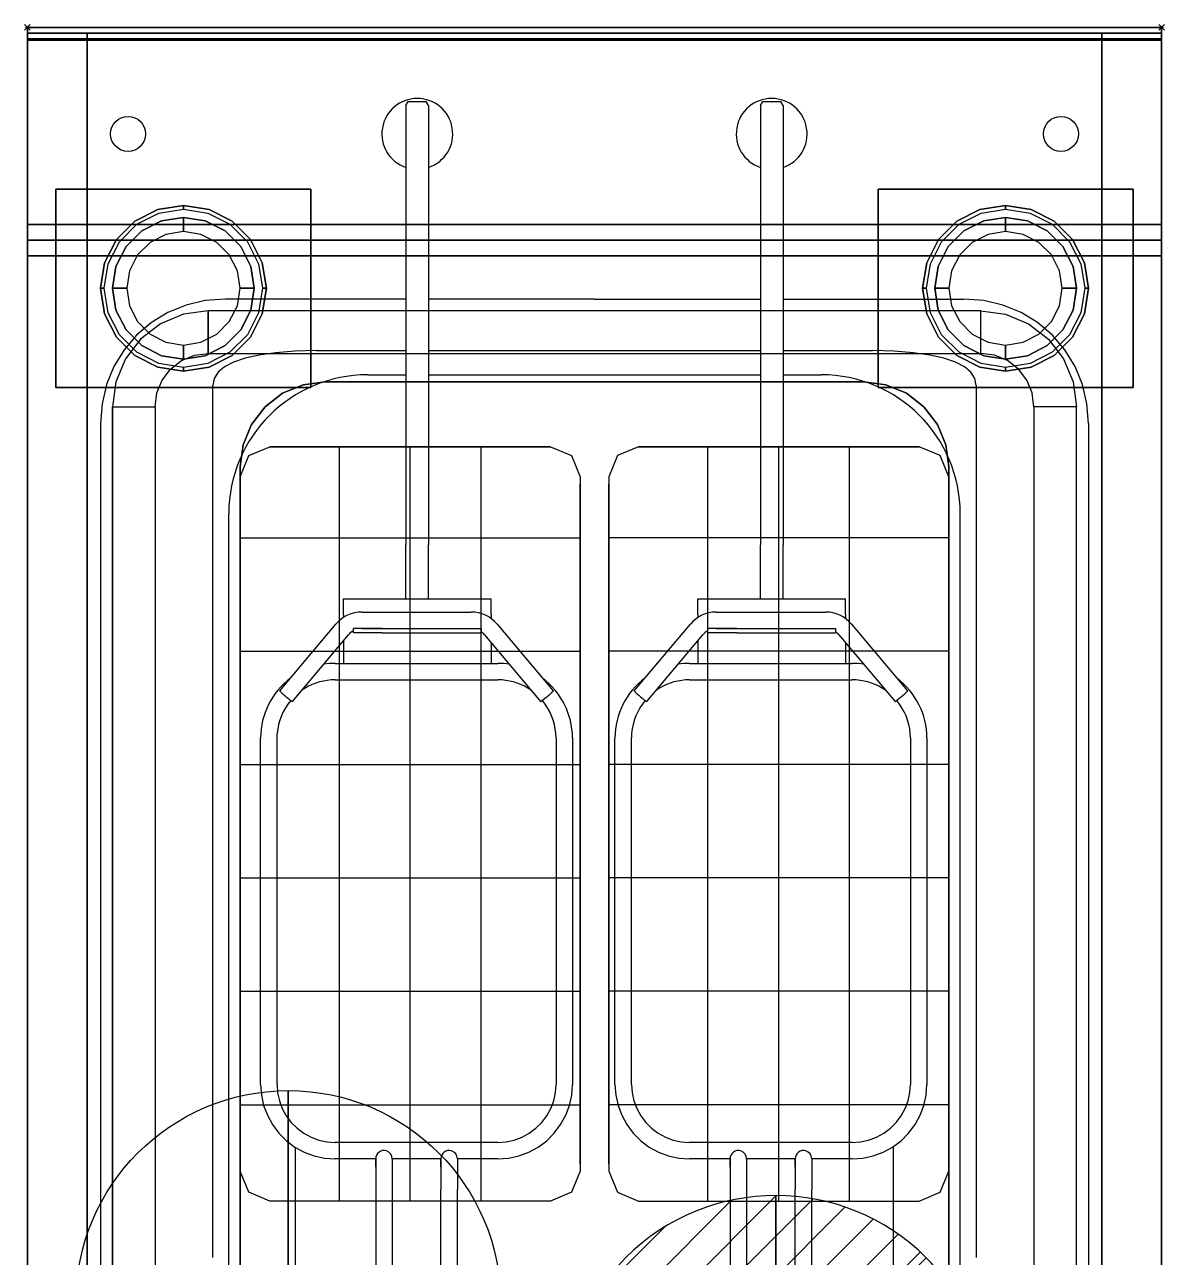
# Model space of a CAD drawing. Extents: x -1 to 401, y -1082 to 1.
# Drawn here: x -1 to 401, y -433.8 to 1 of the extents above; entities that cross this region are included whole.
import ezdxf

# ---------------------------------------------------------------- set-up
doc = ezdxf.new("R2010")
doc.units = 0
doc.header["$PDMODE"] = 35
doc.layers.get('0').update_dxf_attribs({"lineweight": 13})
for name, color, linetype in [('IQ_200_2D', 1, 'Continuous'), ('IQ_200_3D', 1, 'Continuous'), ('IQ_204_2D', 7, 'Continuous'), ('IQ_CON_COLDWATER_INT', 7, 'Continuous'), ('IQ_CON_DRAIN_INT', 7, 'Continuous'), ('IQ_INS_3D', 3, 'Continuous')]:
    doc.layers.add(name, color=color, linetype=linetype)

# ---------------------------------------------------------------- blocks, each defined once
blk = doc.blocks.new('PQ-MC-LEG200')
at = {"layer": 'IQ_200_3D'}
for points in [[(-45, -35, 198), (-45, 35, 198), (45, 35, 198), (45, -35, 198)], [(-45, -35, 200), (45, -35, 200), (45, 35, 200), (-45, 35, 200)], [(-45, 35, 198), (-45, 35, 200), (45, 35, 200), (45, 35, 198)], [(-45, -35, 198), (-45, -35, 200), (-45, 35, 200), (-45, 35, 198)], [(45, -35, 198), (45, 35, 198), (45, 35, 200), (45, -35, 200)], [(-45, -35, 198), (45, -35, 198), (45, -35, 200), (-45, -35, 200)]]:
    blk.add_3dface(points, dxfattribs=at)
for points, invisible_edges in [([(-17.19, 23.66, 198), (-17.19, 23.66, 71), (-9.04, 27.82, 71), (-9.04, 27.82, 198)], 5), ([(-17.19, 23.66, 71), (-16.41, 22.58, 66), (-8.62, 26.54, 66), (-9.04, 27.82, 71)], 5), ([(-9.04, 27.82, 198), (-9.04, 27.82, 71), (0, 29.25, 71), (0, 29.25, 198)], 1), ([(-9.04, 27.82, 71), (-8.62, 26.54, 66), (0, 27.91, 66), (0, 29.25, 71)], 1), ([(0, 29.25, 198), (0, 29.25, 71), (9.04, 27.82, 71), (9.04, 27.82, 198)], 4), ([(0, 29.25, 71), (0, 27.91, 66), (8.62, 26.54, 66), (9.04, 27.82, 71)], 4), ([(9.04, 27.82, 71), (8.62, 26.54, 66), (16.41, 22.58, 66), (17.19, 23.66, 71)], 5), ([(9.04, 27.82, 198), (9.04, 27.82, 71), (17.19, 23.66, 71), (17.19, 23.66, 198)], 5), ([(-23.66, 17.19, 198), (-23.66, 17.19, 71), (-17.19, 23.66, 71), (-17.19, 23.66, 198)], 5), ([(-23.66, 17.19, 71), (-22.58, 16.41, 66), (-16.41, 22.58, 66), (-17.19, 23.66, 71)], 5), ([(-7.73, 23.78, 66), (-7.73, 23.78, 5), (-14.69, 20.23, 5), (-14.69, 20.23, 66)], 5), ([(-7.73, 23.78, 5), (-7.27, 22.38, 1.46), (-13.83, 19.04, 1.46), (-14.69, 20.23, 5)], 7), ([(-7.27, 22.38, 1.46), (-6.18, 19.02), (-11.76, 16.18), (-13.83, 19.04, 1.46)], 13), ([(0, 25, 66), (0, 25, 5), (-7.73, 23.78, 5), (-7.73, 23.78, 66)], 4), ([(0, 25, 5), (0, 23.54, 1.46), (-7.27, 22.38, 1.46), (-7.73, 23.78, 5)], 6), ([(0, 23.54, 1.46), (0, 20), (-6.18, 19.02), (-7.27, 22.38, 1.46)], 12), ([(7.73, 23.78, 66), (7.73, 23.78, 5), (0, 25, 5), (0, 25, 66)], 1), ([(7.73, 23.78, 5), (7.27, 22.38, 1.46), (0, 23.54, 1.46), (0, 25, 5)], 3), ([(7.27, 22.38, 1.46), (6.18, 19.02), (0, 20), (0, 23.54, 1.46)], 9), ([(13.83, 19.04, 1.46), (11.76, 16.18), (6.18, 19.02), (7.27, 22.38, 1.46)], 13), ([(14.69, 20.23, 5), (13.83, 19.04, 1.46), (7.27, 22.38, 1.46), (7.73, 23.78, 5)], 7), ([(14.69, 20.23, 66), (14.69, 20.23, 5), (7.73, 23.78, 5), (7.73, 23.78, 66)], 5), ([(17.19, 23.66, 71), (16.41, 22.58, 66), (22.58, 16.41, 66), (23.66, 17.19, 71)], 5), ([(17.19, 23.66, 198), (17.19, 23.66, 71), (23.66, 17.19, 71), (23.66, 17.19, 198)], 5), ([(-14.69, 20.23, 66), (-14.69, 20.23, 5), (-20.23, 14.69, 5), (-20.23, 14.69, 66)], 5), ([(-14.69, 20.23, 5), (-13.83, 19.04, 1.46), (-19.04, 13.83, 1.46), (-20.23, 14.69, 5)], 7), ([(-13.83, 19.04, 1.46), (-11.76, 16.18), (-16.18, 11.76), (-19.04, 13.83, 1.46)], 13), ([(19.04, 13.83, 1.46), (16.18, 11.76), (11.76, 16.18), (13.83, 19.04, 1.46)], 13), ([(20.23, 14.69, 5), (19.04, 13.83, 1.46), (13.83, 19.04, 1.46), (14.69, 20.23, 5)], 7), ([(20.23, 14.69, 66), (20.23, 14.69, 5), (14.69, 20.23, 5), (14.69, 20.23, 66)], 5), ([(-27.82, 9.04, 198), (-27.82, 9.04, 71), (-23.66, 17.19, 71), (-23.66, 17.19, 198)], 5), ([(-27.82, 9.04, 71), (-26.54, 8.62, 66), (-22.58, 16.41, 66), (-23.66, 17.19, 71)], 5), ([(-20.23, 14.69, 66), (-20.23, 14.69, 5), (-23.78, 7.73, 5), (-23.78, 7.73, 66)], 5), ([(-20.23, 14.69, 5), (-19.04, 13.83, 1.46), (-22.38, 7.27, 1.46), (-23.78, 7.73, 5)], 7), ([(-19.04, 13.83, 1.46), (-16.18, 11.76), (-19.02, 6.18), (-22.38, 7.27, 1.46)], 13), ([(22.38, 7.27, 1.46), (19.02, 6.18), (16.18, 11.76), (19.04, 13.83, 1.46)], 13), ([(23.78, 7.73, 5), (22.38, 7.27, 1.46), (19.04, 13.83, 1.46), (20.23, 14.69, 5)], 7), ([(23.78, 7.73, 66), (23.78, 7.73, 5), (20.23, 14.69, 5), (20.23, 14.69, 66)], 5), ([(23.66, 17.19, 71), (22.58, 16.41, 66), (26.54, 8.62, 66), (27.82, 9.04, 71)], 5), ([(23.66, 17.19, 198), (23.66, 17.19, 71), (27.82, 9.04, 71), (27.82, 9.04, 198)], 5), ([(-29.25, 0, 198), (-29.25, 0, 71), (-27.82, 9.04, 71), (-27.82, 9.04, 198)], 4), ([(-29.25, 0, 71), (-27.91, 0, 66), (-26.54, 8.62, 66), (-27.82, 9.04, 71)], 4), ([(27.82, 9.04, 71), (26.54, 8.62, 66), (27.91, 0, 66), (29.25, 0, 71)], 1), ([(27.82, 9.04, 198), (27.82, 9.04, 71), (29.25, 0, 71), (29.25, 0, 198)], 1), ([(-23.78, 7.73, 66), (-23.78, 7.73, 5), (-25, 0, 5), (-25, 0, 66)], 1), ([(-23.78, 7.73, 5), (-22.38, 7.27, 1.46), (-23.54, 0, 1.46), (-25, 0, 5)], 3), ([(-22.38, 7.27, 1.46), (-19.02, 6.18), (-20, 0), (-23.54, 0, 1.46)], 9), ([(23.54, 0, 1.46), (20, 0), (19.02, 6.18), (22.38, 7.27, 1.46)], 12), ([(25, 0, 5), (23.54, 0, 1.46), (22.38, 7.27, 1.46), (23.78, 7.73, 5)], 6), ([(25, 0, 66), (25, 0, 5), (23.78, 7.73, 5), (23.78, 7.73, 66)], 4), ([(-27.82, -9.04, 198), (-27.82, -9.04, 71), (-29.25, 0, 71), (-29.25, 0, 198)], 1), ([(-27.82, -9.04, 71), (-26.54, -8.62, 66), (-27.91, 0, 66), (-29.25, 0, 71)], 1), ([(-25, 0, 66), (-25, 0, 5), (-23.78, -7.73, 5), (-23.78, -7.73, 66)], 4), ([(-25, 0, 5), (-23.54, 0, 1.46), (-22.38, -7.27, 1.46), (-23.78, -7.73, 5)], 6), ([(-23.54, 0, 1.46), (-20, 0), (-19.02, -6.18), (-22.38, -7.27, 1.46)], 12), ([(22.38, -7.27, 1.46), (19.02, -6.18), (20, 0), (23.54, 0, 1.46)], 9), ([(23.78, -7.73, 5), (22.38, -7.27, 1.46), (23.54, 0, 1.46), (25, 0, 5)], 3), ([(23.78, -7.73, 66), (23.78, -7.73, 5), (25, 0, 5), (25, 0, 66)], 1), ([(29.25, 0, 71), (27.91, 0, 66), (26.54, -8.62, 66), (27.82, -9.04, 71)], 4), ([(29.25, 0, 198), (29.25, 0, 71), (27.82, -9.04, 71), (27.82, -9.04, 198)], 4), ([(-23.66, -17.19, 71), (-22.58, -16.41, 66), (-26.54, -8.62, 66), (-27.82, -9.04, 71)], 5), ([(-23.78, -7.73, 5), (-22.38, -7.27, 1.46), (-19.04, -13.83, 1.46), (-20.23, -14.69, 5)], 7), ([(-23.78, -7.73, 66), (-23.78, -7.73, 5), (-20.23, -14.69, 5), (-20.23, -14.69, 66)], 5), ([(-22.38, -7.27, 1.46), (-19.02, -6.18), (-16.18, -11.76), (-19.04, -13.83, 1.46)], 13), ([(19.04, -13.83, 1.46), (16.18, -11.76), (19.02, -6.18), (22.38, -7.27, 1.46)], 13), ([(20.23, -14.69, 5), (19.04, -13.83, 1.46), (22.38, -7.27, 1.46), (23.78, -7.73, 5)], 7), ([(20.23, -14.69, 66), (20.23, -14.69, 5), (23.78, -7.73, 5), (23.78, -7.73, 66)], 5), ([(27.82, -9.04, 71), (26.54, -8.62, 66), (22.58, -16.41, 66), (23.66, -17.19, 71)], 5), ([(-23.66, -17.19, 198), (-23.66, -17.19, 71), (-27.82, -9.04, 71), (-27.82, -9.04, 198)], 5), ([(-19.04, -13.83, 1.46), (-16.18, -11.76), (-11.76, -16.18), (-13.83, -19.04, 1.46)], 13), ([(13.83, -19.04, 1.46), (11.76, -16.18), (16.18, -11.76), (19.04, -13.83, 1.46)], 13), ([(27.82, -9.04, 198), (27.82, -9.04, 71), (23.66, -17.19, 71), (23.66, -17.19, 198)], 5), ([(-17.19, -23.66, 71), (-16.41, -22.58, 66), (-22.58, -16.41, 66), (-23.66, -17.19, 71)], 5), ([(-17.19, -23.66, 198), (-17.19, -23.66, 71), (-23.66, -17.19, 71), (-23.66, -17.19, 198)], 5), ([(-20.23, -14.69, 5), (-19.04, -13.83, 1.46), (-13.83, -19.04, 1.46), (-14.69, -20.23, 5)], 7), ([(-20.23, -14.69, 66), (-20.23, -14.69, 5), (-14.69, -20.23, 5), (-14.69, -20.23, 66)], 5), ([(-13.83, -19.04, 1.46), (-11.76, -16.18), (-6.18, -19.02), (-7.27, -22.38, 1.46)], 13), ([(7.27, -22.38, 1.46), (6.18, -19.02), (11.76, -16.18), (13.83, -19.04, 1.46)], 13), ([(14.69, -20.23, 5), (13.83, -19.04, 1.46), (19.04, -13.83, 1.46), (20.23, -14.69, 5)], 7), ([(14.69, -20.23, 66), (14.69, -20.23, 5), (20.23, -14.69, 5), (20.23, -14.69, 66)], 5), ([(23.66, -17.19, 71), (22.58, -16.41, 66), (16.41, -22.58, 66), (17.19, -23.66, 71)], 5), ([(23.66, -17.19, 198), (23.66, -17.19, 71), (17.19, -23.66, 71), (17.19, -23.66, 198)], 5), ([(-14.69, -20.23, 5), (-13.83, -19.04, 1.46), (-7.27, -22.38, 1.46), (-7.73, -23.78, 5)], 7), ([(-14.69, -20.23, 66), (-14.69, -20.23, 5), (-7.73, -23.78, 5), (-7.73, -23.78, 66)], 5), ([(-7.27, -22.38, 1.46), (-6.18, -19.02), (0, -20), (0, -23.54, 1.46)], 9), ([(0, -23.54, 1.46), (0, -20), (6.18, -19.02), (7.27, -22.38, 1.46)], 12), ([(7.73, -23.78, 5), (7.27, -22.38, 1.46), (13.83, -19.04, 1.46), (14.69, -20.23, 5)], 7), ([(7.73, -23.78, 66), (7.73, -23.78, 5), (14.69, -20.23, 5), (14.69, -20.23, 66)], 5), ([(-9.04, -27.82, 71), (-8.62, -26.54, 66), (-16.41, -22.58, 66), (-17.19, -23.66, 71)], 5), ([(-9.04, -27.82, 198), (-9.04, -27.82, 71), (-17.19, -23.66, 71), (-17.19, -23.66, 198)], 5), ([(-7.73, -23.78, 5), (-7.27, -22.38, 1.46), (0, -23.54, 1.46), (0, -25, 5)], 3), ([(-7.73, -23.78, 66), (-7.73, -23.78, 5), (0, -25, 5), (0, -25, 66)], 1), ([(0, -25, 5), (0, -23.54, 1.46), (7.27, -22.38, 1.46), (7.73, -23.78, 5)], 6), ([(0, -25, 66), (0, -25, 5), (7.73, -23.78, 5), (7.73, -23.78, 66)], 4), ([(17.19, -23.66, 71), (16.41, -22.58, 66), (8.62, -26.54, 66), (9.04, -27.82, 71)], 5), ([(17.19, -23.66, 198), (17.19, -23.66, 71), (9.04, -27.82, 71), (9.04, -27.82, 198)], 5), ([(0, -29.25, 71), (0, -27.91, 66), (-8.62, -26.54, 66), (-9.04, -27.82, 71)], 4), ([(0, -29.25, 198), (0, -29.25, 71), (-9.04, -27.82, 71), (-9.04, -27.82, 198)], 4), ([(9.04, -27.82, 71), (8.62, -26.54, 66), (0, -27.91, 66), (0, -29.25, 71)], 1), ([(9.04, -27.82, 198), (9.04, -27.82, 71), (0, -29.25, 71), (0, -29.25, 198)], 1)]:
    blk.add_3dface(points, dxfattribs=dict(at, invisible_edges=invisible_edges))
blk = doc.blocks.new('ELECTROLUX-MC7-BODY400X600')
at = {"layer": 'IQ_200_3D'}
for points in [[(0, -655, 650), (0, -655, 200), (0, -2, 200), (0, -2, 650)], [(0, -2, 200), (21, -2, 200), (21, -2, 650), (0, -2, 650)], [(0, -655, 200), (21, -655, 200), (21, -2, 200), (0, -2, 200)], [(21, -2, 650), (379, -2, 650), (379, -2, 245), (21, -2, 245)], [(21, -2, 200), (379, -2, 200), (379, -2, 245), (21, -2, 245)], [(21, -655, 245), (379, -655, 245), (379, -2, 245), (21, -2, 245)], [(21, -655, 650), (21, -655, 200), (21, -2, 200), (21, -2, 650)], [(21, -655, 200), (379, -655, 200), (379, -2, 200), (21, -2, 200)], [(379, -655, 605), (21, -655, 605), (21, -2, 605), (379, -2, 605)], [(379, -2, 200), (400, -2, 200), (400, -2, 650), (379, -2, 650)], [(379, -655, 650), (379, -655, 200), (379, -2, 200), (379, -2, 650)], [(379, -655, 200), (400, -655, 200), (400, -2, 200), (379, -2, 200)], [(400, -655, 650), (400, -655, 200), (400, -2, 200), (400, -2, 650)], [(21, -655, 200), (0, -655, 200), (0, -655, 650), (21, -655, 650)], [(21, -655, 200), (379, -655, 200), (379, -655, 245), (21, -655, 245)], [(21, -655, 605), (379, -655, 605), (379, -655, 650), (21, -655, 650)], [(400, -655, 200), (379, -655, 200), (379, -655, 650), (400, -655, 650)]]:
    blk.add_3dface(points, dxfattribs=at)
for p in [(55, -92), (345, -92), (55, -600), (345, -600)]:
    blk.add_blockref('PQ-MC-LEG200', p)
blk = doc.blocks.new('*X11')
at = {"color": 0}
for p, q in [((313.993, 2209.039), (321.505, 2216.552)), ((314.108, 2207.74), (322.804, 2216.436)), ((314.158, 2210.619), (319.926, 2216.386)), ((314.399, 2206.617), (323.928, 2216.145)), ((314.821, 2205.625), (324.919, 2215.723)), ((315.101, 2212.976), (317.568, 2215.443)), ((315.354, 2204.743), (325.801, 2215.191)), ((315.985, 2203.96), (326.584, 2214.559))]:
    blk.add_line(p, q, dxfattribs=at)
blk = doc.blocks.new('DRAIN')
blk.add_line((-2.121, -2.121), (2.121, 2.121))
at = {"extrusion": (-1, 0, 0)}
blk.add_line((0, 2.121, -2.121), (0, -2.121, 2.121), dxfattribs=at)
at = {"extrusion": (0, -1, 0)}
blk.add_line((-2.121, 0, -2.121), (2.121, 0, 2.121), dxfattribs=at)
at = {"extrusion": (-1, 0, 0)}
for start, end in [(45, 225), (225, 45)]:
    blk.add_arc((0, 0), 3, start, end, dxfattribs=at)
for start, end in [(45, 225), (225, 45)]:
    blk.add_arc((0, 0), 3, start, end)
at = {"extrusion": (0, -1, 0)}
for start, end in [(45, 225), (225, 45)]:
    blk.add_arc((0, 0), 3, start, end, dxfattribs=at)
at = {"xscale": 0.4000000000000909, "yscale": 0.4000000000000909, "zscale": 0.4000000000000909}
blk.add_blockref('*X11', (-128.597, -883.621), dxfattribs=at)
at = {"extrusion": (-1, 0, 0), "xscale": 0.3999999999999773, "yscale": 0.3999999999999773, "zscale": 0.3999999999999773}
blk.add_blockref('*X11', (-128.597, -883.621), dxfattribs=at)
at = {"extrusion": (0, -1, 0), "xscale": 0.4000000000000909, "yscale": 0.4000000000000909, "zscale": 0.4000000000000909}
blk.add_blockref('*X11', (-128.597, -883.621), dxfattribs=at)
blk = doc.blocks.new('COLDWATER')
blk.add_circle((0, 0), 3)
at = {"extrusion": (-1, 0, 0)}
blk.add_circle((0, 0), 3, dxfattribs=at)
at = {"extrusion": (0, -1, 0)}
blk.add_circle((0, 0), 3, dxfattribs=at)

msp = doc.modelspace()

# ---------------------------------------------------------------- linework, layer by layer
at = {"layer": 'IQ_200_2D'}
for p, q in [((0, 0), (0, -730)), ((0, 0), (400, 0)), ((400, 0), (400, -730))]:
    msp.add_line(p, q, dxfattribs=at)
at = {"layer": 'IQ_200_3D'}
for p, q in [((184.5, -147.95, 870), (85.5, -147.95, 870)), ((184.5, -147.95, 830), (86.5, -147.95, 830)), ((184.5, -147.95, 790), (86.5, -147.95, 790)), ((184.5, -147.95, 750), (86.5, -147.95, 750)), ((86.5, -147.95, 895), (86.5, -147.95, 745)), ((86.5, -147.95, 895), (86.5, -147.95, 745)), ((110, -413.95, 745), (110, -147.95, 745)), ((129.45, -147.95, 895), (129.45, -147.95, 745)), ((135, -413.95, 745), (135, -147.95, 745)), ((150.7, -147.95, 895), (150.7, -147.95, 745)), ((154.28, -147.95, 895), (154.28, -147.95, 745)), ((160, -413.95, 745), (160, -147.95, 745)), ((174.45, -147.95, 895), (174.45, -147.95, 745)), ((184.5, -147.95, 895), (184.5, -147.95, 745)), ((184.5, -147.95, 895), (184.5, -147.95, 745)), ((215.5, -147.95, 870), (314.5, -147.95, 870)), ((215.5, -147.95, 830), (313.5, -147.95, 830)), ((215.5, -147.95, 790), (313.5, -147.95, 790)), ((215.5, -147.95, 750), (313.5, -147.95, 750)), ((215.5, -147.95, 895), (215.5, -147.95, 745)), ((215.5, -147.95, 895), (215.5, -147.95, 745)), ((225.55, -147.95, 895), (225.55, -147.95, 745)), ((240, -413.95, 745), (240, -147.95, 745)), ((245.72, -147.95, 895), (245.72, -147.95, 745)), ((249.3, -147.95, 895), (249.3, -147.95, 745)), ((265, -413.95, 745), (265, -147.95, 745)), ((270.55, -147.95, 895), (270.55, -147.95, 745)), ((290, -413.95, 745), (290, -147.95, 745)), ((313.5, -147.95, 895), (313.5, -147.95, 745)), ((313.5, -147.95, 895), (313.5, -147.95, 745)), ((75, -400.95, 870), (75, -160.95, 870)), ((75, -400.95, 750), (75, -160.95, 750)), ((75, -400.95, 790), (75, -160.95, 790)), ((75, -400.95, 830), (75, -160.95, 830)), ((75, -160.95, 895), (75, -160.95, 745)), ((75, -160.95, 895), (75, -160.95, 745)), ((195, -400.95, 870), (195, -160.95, 870)), ((195, -400.95, 750), (195, -160.95, 750)), ((195, -400.95, 790), (195, -160.95, 790)), ((195, -400.95, 830), (195, -160.95, 830)), ((195, -160.95, 895), (195, -160.95, 745)), ((205, -400.95, 870), (205, -160.95, 870)), ((205, -400.95, 750), (205, -160.95, 750)), ((205, -400.95, 790), (205, -160.95, 790)), ((205, -400.95, 830), (205, -160.95, 830)), ((205, -160.95, 895), (205, -160.95, 745)), ((325, -400.95, 870), (325, -160.95, 870)), ((325, -400.95, 750), (325, -160.95, 750)), ((325, -400.95, 790), (325, -160.95, 790)), ((325, -400.95, 830), (325, -160.95, 830)), ((325, -160.95, 895), (325, -160.95, 745)), ((325, -160.95, 895), (325, -160.95, 745)), ((75, -179.96, 745), (195, -179.96, 745)), ((325, -179.96, 745), (205, -179.96, 745)), ((75, -200.95, 895), (75, -200.95, 745)), ((195, -200.95, 895), (195, -200.95, 745)), ((205, -200.95, 895), (205, -200.95, 745)), ((325, -200.95, 895), (325, -200.95, 745)), ((75, -219.96, 745), (195, -219.96, 745)), ((325, -219.96, 745), (205, -219.96, 745)), ((75, -240.95, 895), (75, -240.95, 745)), ((195, -240.95, 895), (195, -240.95, 745)), ((205, -240.95, 895), (205, -240.95, 745)), ((325, -240.95, 895), (325, -240.95, 745)), ((75, -259.96, 745), (195, -259.96, 745)), ((325, -259.96, 745), (205, -259.96, 745)), ((75, -280.95, 895), (75, -280.95, 745)), ((195, -280.95, 895), (195, -280.95, 745)), ((205, -280.95, 895), (205, -280.95, 745)), ((325, -280.95, 895), (325, -280.95, 745)), ((75, -299.96, 745), (195, -299.96, 745)), ((325, -299.96, 745), (205, -299.96, 745)), ((75, -320.95, 895), (75, -320.95, 745)), ((195, -320.95, 895), (195, -320.95, 745)), ((205, -320.95, 895), (205, -320.95, 745)), ((325, -320.95, 895), (325, -320.95, 745)), ((75, -339.96, 745), (195, -339.96, 745)), ((325, -339.96, 745), (205, -339.96, 745)), ((75, -360.95, 895), (75, -360.95, 745)), ((195, -360.95, 895), (195, -360.95, 745)), ((205, -360.95, 895), (205, -360.95, 745)), ((325, -360.95, 895), (325, -360.95, 745)), ((75, -379.96, 745), (195, -379.96, 745)), ((325, -379.96, 745), (205, -379.96, 745)), ((75, -400.95, 895), (75, -400.95, 745)), ((75, -400.95, 895), (75, -400.95, 745)), ((195, -400.95, 895), (195, -400.95, 745)), ((205, -400.95, 895), (205, -400.95, 745)), ((325, -400.95, 895), (325, -400.95, 745)), ((325, -400.95, 895), (325, -400.95, 745)), ((85.39, -413.95, 895), (85.39, -413.95, 745)), ((184.5, -413.95, 870), (85.5, -413.95, 870)), ((184.5, -413.95, 830), (85.5, -413.95, 830)), ((184.5, -413.95, 790), (85.5, -413.95, 790)), ((184.5, -413.95, 750), (85.5, -413.95, 750)), ((111.25, -413.95, 895), (111.25, -413.95, 745)), ((111.95, -413.95, 895), (111.95, -413.95, 745)), ((135, -413.95, 895), (135, -413.95, 745)), ((154.28, -413.95, 895), (154.28, -413.95, 745)), ((160, -413.95, 895), (160, -413.95, 745)), ((184.5, -413.95, 895), (184.5, -413.95, 745)), ((215.5, -413.95, 870), (314.5, -413.95, 870)), ((215.5, -413.95, 830), (314.5, -413.95, 830)), ((215.5, -413.95, 790), (314.5, -413.95, 790)), ((215.5, -413.95, 750), (314.5, -413.95, 750)), ((215.5, -413.95, 895), (215.5, -413.95, 745)), ((240, -413.95, 895), (240, -413.95, 745)), ((245.72, -413.95, 895), (245.72, -413.95, 745)), ((265, -413.95, 895), (265, -413.95, 745)), ((288.05, -413.95, 895), (288.05, -413.95, 745)), ((288.75, -413.95, 895), (288.75, -413.95, 745)), ((314.61, -413.95, 895), (314.61, -413.95, 745))]:
    msp.add_line(p, q, dxfattribs=at)
for points, elevation in [([(75, -158.45), (78.08, -151.03), (85.5, -147.95), (184.5, -147.95), (191.92, -151.03), (195, -158.45), (195, -403.45), (191.92, -410.88), (184.5, -413.95), (85.5, -413.95), (78.08, -410.88), (75, -403.45)], 745), ([(75, -158.45), (78.08, -151.03), (85.5, -147.95), (184.5, -147.95), (191.92, -151.03), (195, -158.45), (195, -403.45), (191.92, -410.88), (184.5, -413.95), (85.5, -413.95), (78.08, -410.88), (75, -403.45)], 895), ([(325, -158.45), (321.92, -151.03), (314.5, -147.95), (215.5, -147.95), (208.08, -151.03), (205, -158.45), (205, -403.45), (208.08, -410.88), (215.5, -413.95), (314.5, -413.95), (321.92, -410.88), (325, -403.45)], 745), ([(325, -158.45), (321.92, -151.03), (314.5, -147.95), (215.5, -147.95), (208.08, -151.03), (205, -158.45), (205, -403.45), (208.08, -410.88), (215.5, -413.95), (314.5, -413.95), (321.92, -410.88), (325, -403.45)], 895)]:
    msp.add_lwpolyline(points, close=True, dxfattribs=dict(at, elevation=elevation))
for points, invisible_edges in [([(0, -0.34, 912.22), (0, 0, 910.5), (400, 0, 910.5), (400, -0.34, 912.22)], 8), ([(0, 0, 902.7), (0, -0.13, 901.81), (400, -0.13, 901.81), (400, 0, 902.7)], 2), ([(0, -0.13, 901.81), (0, -0.54, 901.01), (400, -0.54, 901.01), (400, -0.13, 901.81)], 10), ([(0, -1.32, 913.68), (0, -0.34, 912.22), (400, -0.34, 912.22), (400, -1.32, 913.68)], 10), ([(0, -0.54, 901.01), (0, -1.19, 900.39), (400, -1.19, 900.39), (400, -0.54, 901.01)], 10), ([(0, -1.19, 900.39), (0, -2, 900), (400, -2, 900), (400, -1.19, 900.39)], 8), ([(0, -2.78, 914.66), (0, -1.32, 913.68), (400, -1.32, 913.68), (400, -2.78, 914.66)], 10), ([(0, -4.5, 915), (0, -2.78, 914.66), (400, -2.78, 914.66), (400, -4.5, 915)], 2), ([(0, -71.6, 914.58), (0, -69.5, 915), (400, -69.5, 915), (400, -71.6, 914.58)], 8), ([(0, -73.39, 913.39), (0, -71.6, 914.58), (400, -71.6, 914.58), (400, -73.39, 913.39)], 10), ([(0, -74.58, 911.6), (0, -73.39, 913.39), (400, -73.39, 913.39), (400, -74.58, 911.6)], 10), ([(0, -75, 909.5), (0, -74.58, 911.6), (400, -74.58, 911.6), (400, -75, 909.5)], 2), ([(0, -75.45, 903.59), (0, -75, 905.7), (400, -75, 905.7), (400, -75.45, 903.59)], 8), ([(0, -76.64, 901.78), (0, -75.45, 903.59), (400, -75.45, 903.59), (400, -76.64, 901.78)], 10), ([(0, -78.4, 900.53), (0, -76.64, 901.78), (400, -76.64, 901.78), (400, -78.4, 900.53)], 10), ([(0, -80.5, 900), (0, -78.4, 900.53), (400, -78.4, 900.53), (400, -80.5, 900)], 2), ([(63.76, -100, 900), (55.03, -101.15, 900), (0, -80.5, 900)], 10), ([(55.03, -101.15, 900), (46.88, -104.52, 900), (0, -80.5, 900)], 10), ([(46.88, -104.52, 900), (39.89, -109.89, 900), (0, -80.5, 900)], 10), ([(39.89, -109.89, 900), (34.52, -116.88, 900), (0, -80.5, 900)], 10), ([(34.52, -116.88, 900), (31.15, -125.03, 900), (0, -80.5, 900)], 10), ([(31.15, -125.03, 900), (30, -133.76, 900), (0, -80.5, 900)], 10), ([(0, -80.5, 900), (30, -133.76, 900), (30, -571.24, 900), (0, -655, 900)], 5), ([(400, -80.5, 900), (336.24, -100, 900), (63.76, -100, 900), (0, -80.5, 900)], 5), ([(336.24, -100, 900), (344.97, -101.15, 900), (400, -80.5, 900)], 10), ([(344.97, -101.15, 900), (353.12, -104.52, 900), (400, -80.5, 900)], 10), ([(353.12, -104.52, 900), (360.11, -109.89, 900), (400, -80.5, 900)], 10), ([(360.11, -109.89, 900), (365.48, -116.88, 900), (400, -80.5, 900)], 10), ([(365.48, -116.88, 900), (368.85, -125.03, 900), (400, -80.5, 900)], 10), ([(368.85, -125.03, 900), (370, -133.76, 900), (400, -80.5, 900)], 10), ([(400, -655, 900), (370, -571.24, 900), (370, -133.76, 900), (400, -80.5, 900)], 5), ([(63.76, -100, 900), (55.03, -101.15, 900), (58.91, -115.64, 890), (63.76, -115, 890)], 2), ([(336.24, -100, 900), (344.97, -101.15, 900), (341.09, -115.64, 890), (336.24, -115, 890)], 2), ([(55.03, -101.15, 900), (46.88, -104.52, 900), (54.38, -117.51, 890), (58.91, -115.64, 890)], 10), ([(344.97, -101.15, 900), (353.12, -104.52, 900), (345.62, -117.51, 890), (341.09, -115.64, 890)], 10), ([(46.88, -104.52, 900), (39.89, -109.89, 900), (50.5, -120.5, 890), (54.38, -117.51, 890)], 10), ([(353.12, -104.52, 900), (360.11, -109.89, 900), (349.5, -120.5, 890), (345.62, -117.51, 890)], 10), ([(39.89, -109.89, 900), (34.52, -116.88, 900), (47.51, -124.38, 890), (50.5, -120.5, 890)], 10), ([(360.11, -109.89, 900), (365.48, -116.88, 900), (352.49, -124.38, 890), (349.5, -120.5, 890)], 10), ([(34.52, -116.88, 900), (31.15, -125.03, 900), (45.64, -128.91, 890), (47.51, -124.38, 890)], 10), ([(97.24, -126.02, 890), (90, -129.02, 890), (54.38, -117.51, 890), (58.91, -115.64, 890)], 10), ([(105, -125, 890), (97.24, -126.02, 890), (58.91, -115.64, 890), (63.76, -115, 890)], 10), ([(105, -125, 890), (63.76, -115, 890), (336.24, -115, 890), (295, -125, 890)], 5), ([(295, -125, 890), (302.76, -126.02, 890), (341.09, -115.64, 890), (336.24, -115, 890)], 10), ([(302.76, -126.02, 890), (310, -129.02, 890), (345.62, -117.51, 890), (341.09, -115.64, 890)], 10), ([(365.48, -116.88, 900), (368.85, -125.03, 900), (354.36, -128.91, 890), (352.49, -124.38, 890)], 10), ([(83.79, -133.79, 890), (79.02, -140, 890), (47.51, -124.38, 890), (50.5, -120.5, 890)], 10), ([(90, -129.02, 890), (83.79, -133.79, 890), (50.5, -120.5, 890), (54.38, -117.51, 890)], 10), ([(310, -129.02, 890), (316.21, -133.79, 890), (349.5, -120.5, 890), (345.62, -117.51, 890)], 10), ([(316.21, -133.79, 890), (320.98, -140, 890), (352.49, -124.38, 890), (349.5, -120.5, 890)], 10), ([(31.15, -125.03, 900), (30, -133.76, 900), (45, -133.76, 890), (45.64, -128.91, 890)], 8), ([(79.02, -140, 890), (76.02, -147.24, 890), (45.64, -128.91, 890), (47.51, -124.38, 890)], 10), ([(90, -129.02, 680), (97.24, -126.02, 680), (97.24, -126.02, 890), (90, -129.02, 890)], 10), ([(97.24, -126.02, 680), (105, -125, 680), (105, -125, 890), (97.24, -126.02, 890)], 8), ([(295, -125, 680), (302.76, -126.02, 680), (302.76, -126.02, 890), (295, -125, 890)], 2), ([(302.76, -126.02, 680), (310, -129.02, 680), (310, -129.02, 890), (302.76, -126.02, 890)], 10), ([(320.98, -140, 890), (323.98, -147.24, 890), (354.36, -128.91, 890), (352.49, -124.38, 890)], 10), ([(368.85, -125.03, 900), (370, -133.76, 900), (355, -133.76, 890), (354.36, -128.91, 890)], 8), ([(76.02, -147.24, 890), (75, -155, 890), (45, -133.76, 890), (45.64, -128.91, 890)], 10), ([(83.79, -133.79, 680), (90, -129.02, 680), (90, -129.02, 890), (83.79, -133.79, 890)], 10), ([(310, -129.02, 680), (316.21, -133.79, 680), (316.21, -133.79, 890), (310, -129.02, 890)], 10), ([(323.98, -147.24, 890), (325, -155, 890), (355, -133.76, 890), (354.36, -128.91, 890)], 10), ([(45, -133.76, 890), (45, -571.24, 890), (75, -485, 890), (75, -155, 890)], 10), ([(79.02, -140, 680), (83.79, -133.79, 680), (83.79, -133.79, 890), (79.02, -140, 890)], 10), ([(316.21, -133.79, 680), (320.98, -140, 680), (320.98, -140, 890), (316.21, -133.79, 890)], 10), ([(355, -133.76, 890), (355, -571.24, 890), (325, -485, 890), (325, -155, 890)], 10), ([(76.02, -147.24, 680), (79.02, -140, 680), (79.02, -140, 890), (76.02, -147.24, 890)], 10), ([(320.98, -140, 680), (323.98, -147.24, 680), (323.98, -147.24, 890), (320.98, -140, 890)], 10), ([(75, -155, 680), (76.02, -147.24, 680), (76.02, -147.24, 890), (75, -155, 890)], 2), ([(323.98, -147.24, 680), (325, -155, 680), (325, -155, 890), (323.98, -147.24, 890)], 8)]:
    msp.add_3dface(points, dxfattribs=dict(at, invisible_edges=invisible_edges))
for points in [[(0, 0, 910.5), (0, 0, 902.7), (400, 0, 902.7), (400, 0, 910.5)], [(0, -655, 650), (0, -2, 650), (400, -2, 650), (400, -655, 650)], [(0, -2, 650), (0, -2, 900), (400, -2, 900), (400, -2, 650)], [(0, -655, 650), (0, -655, 900), (0, -2, 900), (0, -2, 650)], [(400, -655, 650), (400, -2, 650), (400, -2, 900), (400, -655, 900)], [(0, -69.5, 915), (0, -4.5, 915), (400, -4.5, 915), (400, -69.5, 915)], [(0, -75, 905.7), (0, -75, 909.5), (400, -75, 909.5), (400, -75, 905.7)], [(63.76, -100, 900), (63.76, -115, 890), (336.24, -115, 890), (336.24, -100, 900)], [(105, -125, 680), (295, -125, 680), (295, -125, 890), (105, -125, 890)], [(45, -571.24, 890), (30, -571.24, 900), (30, -133.76, 900), (45, -133.76, 890)], [(355, -571.24, 890), (370, -571.24, 900), (370, -133.76, 900), (355, -133.76, 890)], [(75, -485, 680), (75, -155, 680), (75, -155, 890), (75, -485, 890)], [(325, -155, 680), (325, -485, 680), (325, -485, 890), (325, -155, 890)]]:
    msp.add_3dface(points, dxfattribs=at)
at = {"layer": 'IQ_204_2D'}
for p, q in [((400, -4), (0, -4)), ((133.5, -27.53), (134.32, -26.11)), ((133.5, -27.53), (133.5, -30.53)), ((134.32, -26.11), (140.68, -26.11)), ((141.5, -27.53), (140.68, -26.11)), ((141.5, -27.53), (141.5, -30.53)), ((258.5, -27.53), (259.32, -26.11)), ((258.5, -27.53), (258.5, -30.53)), ((259.32, -26.11), (265.68, -26.11)), ((266.5, -27.53), (265.68, -26.11)), ((266.5, -27.53), (266.5, -30.53)), ((133.5, -30.53), (133.5, -182.53)), ((141.5, -30.53), (141.5, -182.53)), ((258.5, -30.53), (258.5, -182.53)), ((266.5, -30.53), (266.5, -182.53)), ((400, -75), (400, -70)), ((133.5, -75), (0, -75)), ((200, -75), (141.5, -75)), ((200, -75), (258.5, -75)), ((266.5, -75), (400, -75)), ((400, -75), (400, -80.5)), ((55.95, -97.89), (49.55, -100.49)), ((62.72, -96.31), (55.95, -97.89)), ((69.73, -95.78), (62.72, -96.31)), ((133.5, -95.78), (69.73, -95.78)), ((200, -95.78), (141.5, -95.78)), ((200, -95.78), (258.5, -95.78)), ((266.5, -95.78), (330.27, -95.78)), ((337.28, -96.31), (330.27, -95.78)), ((344.05, -97.89), (337.28, -96.31)), ((350.45, -100.49), (344.05, -97.89)), ((43.69, -104.05), (38.48, -108.48)), ((49.55, -100.49), (43.69, -104.05)), ((356.31, -104.05), (350.45, -100.49)), ((361.52, -108.48), (356.31, -104.05)), ((38.48, -108.48), (34.05, -113.69)), ((365.95, -113.69), (361.52, -108.48)), ((34.05, -113.69), (30.49, -119.55)), ((76.73, -116.67), (72.66, -118.04)), ((81.7, -115.58), (76.73, -116.67)), ((87.55, -114.76), (81.7, -115.58)), ((94.28, -114.23), (87.55, -114.76)), ((101.9, -113.97), (94.28, -114.23)), ((101.9, -113.97), (133.5, -113.97)), ((141.5, -113.97), (258.5, -113.97)), ((266.5, -113.97), (298.1, -113.97)), ((305.72, -114.23), (298.1, -113.97)), ((312.45, -114.76), (305.72, -114.23)), ((318.3, -115.58), (312.45, -114.76)), ((323.27, -116.67), (318.3, -115.58)), ((327.34, -118.04), (323.27, -116.67)), ((369.51, -119.55), (365.95, -113.69)), ((30.49, -119.55), (27.89, -125.95)), ((67.2, -121.6), (65.82, -123.8)), ((69.48, -119.68), (67.2, -121.6)), ((72.66, -118.04), (69.48, -119.68)), ((330.51, -119.68), (327.34, -118.04)), ((332.8, -121.6), (330.51, -119.68)), ((334.18, -123.8), (332.8, -121.6)), ((372.11, -125.95), (369.51, -119.55)), ((27.89, -125.95), (26.31, -132.72)), ((65.82, -123.8), (65.33, -126.26)), ((120, -122.5), (133.5, -122.5)), ((141.5, -122.5), (258.5, -122.5)), ((266.5, -122.5), (280, -122.5)), ((334.67, -126.26), (334.18, -123.8)), ((373.69, -132.72), (372.11, -125.95)), ((65.33, -433.81), (65.33, -126.26)), ((334.67, -126.26), (334.67, -433.81)), ((26.31, -132.72), (25.78, -139.73)), ((374.22, -139.73), (373.69, -132.72)), ((25.78, -139.73), (25.78, -612.27)), ((374.22, -139.73), (374.22, -612.27)), ((71, -482), (71, -171.5)), ((329, -482), (329, -171.5)), ((133.5, -201.53), (133.5, -182.53)), ((141.5, -201.53), (141.5, -182.53)), ((258.5, -201.53), (258.5, -182.53)), ((266.5, -201.53), (266.5, -182.53)), ((111.5, -201.53), (133.5, -201.53)), ((111.5, -204.53), (111.5, -201.53)), ((133.5, -201.53), (141.5, -201.53)), ((141.5, -201.53), (163.5, -201.53)), ((163.5, -204.53), (163.5, -201.53)), ((236.5, -201.53), (258.5, -201.53)), ((236.5, -204.53), (236.5, -201.53)), ((258.5, -201.53), (266.5, -201.53)), ((266.5, -201.53), (288.5, -201.53)), ((288.5, -204.53), (288.5, -201.53)), ((111.5, -207.03), (111.5, -204.53)), ((111.5, -207.03), (111.5, -208.11)), ((117.92, -206.23), (156.53, -206.23)), ((163.5, -207.03), (163.5, -204.53)), ((163.5, -207.03), (163.5, -208.48)), ((236.5, -207.03), (236.5, -204.53)), ((236.5, -207.03), (236.5, -208.11)), ((242.92, -206.23), (281.53, -206.23)), ((288.5, -207.03), (288.5, -204.53)), ((288.5, -207.03), (288.5, -208.48)), ((89.01, -234.04), (108.81, -210.47)), ((115, -213.53), (115, -212.03)), ((125.16, -212.03), (115, -212.03)), ((117.92, -212.03), (156.53, -212.03)), ((125.16, -212.03), (149.84, -212.03)), ((149.84, -212.03), (160, -212.03)), ((160, -212.03), (160, -213.53)), ((165.65, -210.47), (185.45, -234.04)), ((214.01, -234.04), (233.81, -210.47)), ((240, -213.53), (240, -212.03)), ((250.16, -212.03), (240, -212.03)), ((242.92, -212.03), (281.53, -212.03)), ((250.16, -212.03), (274.84, -212.03)), ((274.84, -212.03), (285, -212.03)), ((285, -212.03), (285, -213.53)), ((290.65, -210.47), (310.45, -234.04)), ((93.45, -237.77), (113.25, -214.2)), ((111.5, -216.29), (111.5, -224.31)), ((125.16, -213.53), (115, -213.53)), ((125.16, -213.53), (149.84, -213.53)), ((149.84, -213.53), (160, -213.53)), ((161.21, -214.2), (181.01, -237.77)), ((163.5, -216.93), (163.5, -224.31)), ((218.45, -237.77), (238.25, -214.2)), ((236.5, -216.29), (236.5, -224.31)), ((250.16, -213.53), (240, -213.53)), ((250.16, -213.53), (274.84, -213.53)), ((274.84, -213.53), (285, -213.53)), ((286.21, -214.2), (306.01, -237.77)), ((288.5, -216.93), (288.5, -224.31)), ((108.53, -224.31), (165.93, -224.31)), ((233.53, -224.31), (290.93, -224.31)), ((105.76, -230.29), (104.39, -230.52)), ((107.14, -230.15), (105.76, -230.29)), ((108.53, -230.1), (107.14, -230.15)), ((108.53, -230.1), (165.93, -230.1)), ((167.31, -230.15), (165.93, -230.1)), ((168.7, -230.29), (167.31, -230.15)), ((171.41, -230.85), (168.7, -230.29)), ((230.76, -230.29), (229.39, -230.52)), ((232.14, -230.15), (230.76, -230.29)), ((233.53, -230.1), (232.14, -230.15)), ((233.53, -230.1), (290.93, -230.1)), ((292.31, -230.15), (290.93, -230.1)), ((293.7, -230.29), (292.31, -230.15)), ((296.41, -230.85), (293.7, -230.29)), ((89.01, -234.04), (89.02, -234.07)), ((89.02, -234.07), (89.08, -234.14)), ((89.08, -234.14), (89.19, -234.25)), ((89.19, -234.25), (89.34, -234.39)), ((89.34, -234.39), (89.53, -234.57)), ((89.53, -234.57), (89.75, -234.78)), ((89.75, -234.78), (90.01, -235)), ((97.96, -233.03), (96.8, -233.79)), ((99.17, -232.36), (97.96, -233.03)), ((100.43, -231.77), (99.17, -232.36)), ((101.72, -231.26), (100.43, -231.77)), ((103.04, -230.85), (101.72, -231.26)), ((104.39, -230.52), (103.04, -230.85)), ((172.74, -231.26), (171.41, -230.85)), ((174.03, -231.77), (172.74, -231.26)), ((175.28, -232.36), (174.03, -231.77)), ((176.5, -233.03), (175.28, -232.36)), ((177.66, -233.79), (176.5, -233.03)), ((184.57, -234.9), (184.8, -234.69)), ((184.8, -234.69), (184.99, -234.51)), ((184.99, -234.51), (185.16, -234.36)), ((185.16, -234.36), (185.29, -234.23)), ((185.29, -234.23), (185.38, -234.13)), ((185.38, -234.13), (185.44, -234.07)), ((185.44, -234.07), (185.45, -234.04)), ((214.01, -234.04), (214.02, -234.07)), ((214.02, -234.07), (214.08, -234.14)), ((214.08, -234.14), (214.19, -234.25)), ((214.19, -234.25), (214.34, -234.39)), ((214.34, -234.39), (214.53, -234.57)), ((214.53, -234.57), (214.75, -234.78)), ((214.75, -234.78), (215.01, -235)), ((222.96, -233.03), (221.8, -233.79)), ((224.17, -232.36), (222.96, -233.03)), ((225.43, -231.77), (224.17, -232.36)), ((226.72, -231.26), (225.43, -231.77)), ((228.04, -230.85), (226.72, -231.26)), ((229.39, -230.52), (228.04, -230.85)), ((297.74, -231.26), (296.41, -230.85)), ((299.03, -231.77), (297.74, -231.26)), ((300.28, -232.36), (299.03, -231.77)), ((301.5, -233.03), (300.28, -232.36)), ((302.66, -233.79), (301.5, -233.03)), ((309.57, -234.9), (309.8, -234.69)), ((309.8, -234.69), (309.99, -234.51)), ((309.99, -234.51), (310.16, -234.36)), ((310.16, -234.36), (310.29, -234.23)), ((310.29, -234.23), (310.38, -234.13)), ((310.38, -234.13), (310.44, -234.07)), ((310.44, -234.07), (310.45, -234.04)), ((90.01, -235), (90.29, -235.25)), ((90.29, -235.25), (90.59, -235.51)), ((90.59, -235.51), (90.91, -235.78)), ((90.91, -235.78), (91.23, -236.05)), ((91.88, -238.63), (91, -239.96)), ((91.23, -236.05), (91.54, -236.31)), ((91.54, -236.31), (91.84, -236.56)), ((91.84, -236.56), (92.13, -236.8)), ((92.86, -237.37), (91.88, -238.63)), ((92.13, -236.8), (92.41, -237.02)), ((92.41, -237.02), (92.66, -237.22)), ((92.66, -237.22), (92.88, -237.39)), ((92.88, -237.39), (93.07, -237.53)), ((93.07, -237.53), (93.45, -237.77)), ((181.01, -237.77), (182.85, -236.37)), ((182.57, -238.63), (181.6, -237.37)), ((183.45, -239.95), (182.57, -238.63)), ((182.85, -236.37), (183.15, -236.12)), ((183.15, -236.12), (183.45, -235.86)), ((183.45, -235.86), (183.75, -235.61)), ((183.75, -235.61), (184.04, -235.36)), ((184.04, -235.36), (184.31, -235.12)), ((184.31, -235.12), (184.57, -234.9)), ((215.01, -235), (215.29, -235.25)), ((215.29, -235.25), (215.59, -235.51)), ((215.59, -235.51), (215.91, -235.78)), ((215.91, -235.78), (216.23, -236.05)), ((216.88, -238.63), (216, -239.96)), ((216.23, -236.05), (216.54, -236.31)), ((216.54, -236.31), (216.84, -236.56)), ((216.84, -236.56), (217.13, -236.8)), ((217.86, -237.37), (216.88, -238.63)), ((217.13, -236.8), (217.41, -237.02)), ((217.41, -237.02), (217.66, -237.22)), ((217.66, -237.22), (217.88, -237.39)), ((217.88, -237.39), (218.07, -237.53)), ((218.07, -237.53), (218.45, -237.77)), ((306.01, -237.77), (307.85, -236.37)), ((307.57, -238.63), (306.6, -237.37)), ((308.45, -239.95), (307.57, -238.63)), ((307.85, -236.37), (308.15, -236.12)), ((308.15, -236.12), (308.45, -235.86)), ((308.45, -235.86), (308.75, -235.61)), ((308.75, -235.61), (309.04, -235.36)), ((309.04, -235.36), (309.31, -235.12)), ((309.31, -235.12), (309.57, -234.9)), ((89.56, -242.8), (89.01, -244.3)), ((90.23, -241.35), (89.56, -242.8)), ((91, -239.96), (90.23, -241.35)), ((184.22, -241.34), (183.45, -239.95)), ((184.89, -242.79), (184.22, -241.34)), ((185.43, -244.28), (184.89, -242.79)), ((214.56, -242.8), (214.01, -244.3)), ((215.23, -241.35), (214.56, -242.8)), ((216, -239.96), (215.23, -241.35)), ((309.22, -241.34), (308.45, -239.95)), ((309.89, -242.79), (309.22, -241.34)), ((310.43, -244.28), (309.89, -242.79)), ((88.28, -247.4), (88.09, -248.98)), ((88.58, -245.84), (88.28, -247.4)), ((89.01, -244.3), (88.58, -245.84)), ((185.87, -245.81), (185.43, -244.28)), ((186.18, -247.37), (185.87, -245.81)), ((186.36, -248.95), (186.18, -247.37)), ((213.28, -247.4), (213.09, -248.98)), ((213.58, -245.84), (213.28, -247.4)), ((214.01, -244.3), (213.58, -245.84)), ((310.87, -245.81), (310.43, -244.28)), ((311.18, -247.37), (310.87, -245.81)), ((311.36, -248.95), (311.18, -247.37)), ((82.23, -372.81), (82.23, -250.58)), ((88.03, -372.81), (88.09, -248.98)), ((186.43, -250.54), (186.36, -248.95)), ((186.43, -250.58), (186.43, -372.81)), ((192.23, -250.58), (192.23, -372.81)), ((207.23, -372.81), (207.23, -250.58)), ((213.09, -248.98), (213.03, -250.58)), ((213.03, -372.81), (213.03, -250.58)), ((311.43, -250.54), (311.36, -248.95)), ((311.43, -250.58), (311.43, -372.81)), ((317.23, -250.58), (317.23, -372.81)), ((82.23, -372.81), (82.5, -376.55)), ((88.03, -372.85), (88.24, -375.75)), ((186.22, -375.72), (186.43, -372.81)), ((191.96, -376.55), (192.23, -372.81)), ((207.23, -372.81), (207.5, -376.55)), ((213.03, -372.85), (213.24, -375.75)), ((311.22, -375.72), (311.43, -372.81)), ((316.96, -376.55), (317.23, -372.81)), ((82.5, -376.55), (83.29, -380.21)), ((88.24, -375.75), (88.87, -378.6)), ((185.6, -378.57), (186.22, -375.72)), ((191.16, -380.21), (191.96, -376.55)), ((207.5, -376.55), (208.29, -380.21)), ((213.24, -375.75), (213.87, -378.6)), ((310.6, -378.57), (311.22, -375.72)), ((316.16, -380.21), (316.96, -376.55)), ((83.29, -380.21), (84.6, -383.72)), ((88.87, -378.6), (89.89, -381.34)), ((89.89, -381.34), (91.3, -383.89)), ((183.17, -383.87), (184.58, -381.31)), ((184.58, -381.31), (185.6, -378.57)), ((189.85, -383.72), (191.16, -380.21)), ((208.29, -380.21), (209.6, -383.72)), ((213.87, -378.6), (214.89, -381.34)), ((214.89, -381.34), (216.3, -383.89)), ((308.17, -383.87), (309.58, -381.31)), ((309.58, -381.31), (310.6, -378.57)), ((314.85, -383.72), (316.16, -380.21)), ((84.6, -383.72), (86.4, -387.01)), ((91.3, -383.89), (93.05, -386.23)), ((93.05, -386.23), (95.12, -388.29)), ((179.35, -388.28), (181.42, -386.21)), ((181.42, -386.21), (183.17, -383.87)), ((188.05, -387.01), (189.85, -383.72)), ((209.6, -383.72), (211.4, -387.01)), ((216.3, -383.89), (218.05, -386.23)), ((218.05, -386.23), (220.12, -388.29)), ((304.35, -388.28), (306.42, -386.21)), ((306.42, -386.21), (308.17, -383.87)), ((313.05, -387.01), (314.85, -383.72)), ((86.4, -387.01), (88.65, -390.01)), ((88.65, -390.01), (91.31, -392.66)), ((95.12, -388.29), (97.46, -390.03)), ((97.46, -390.03), (100.02, -391.43)), ((174.44, -391.43), (177.01, -390.03)), ((177.01, -390.03), (179.35, -388.28)), ((183.15, -392.66), (185.8, -390.01)), ((185.8, -390.01), (188.05, -387.01)), ((211.4, -387.01), (213.65, -390.01)), ((213.65, -390.01), (216.31, -392.66)), ((220.12, -388.29), (222.46, -390.03)), ((222.46, -390.03), (225.02, -391.43)), ((299.44, -391.43), (302.01, -390.03)), ((302.01, -390.03), (304.35, -388.28)), ((308.15, -392.66), (310.8, -390.01)), ((310.8, -390.01), (313.05, -387.01)), ((91.31, -392.66), (94.31, -394.91)), ((94.31, -394.91), (97.6, -396.7)), ((94.5, -481.48), (94.5, -395.03)), ((100.02, -391.43), (102.76, -392.45)), ((102.76, -392.45), (105.61, -393.07)), ((105.61, -393.07), (108.53, -393.28)), ((165.93, -393.28), (108.53, -393.28)), ((165.93, -393.28), (168.85, -393.07)), ((168.85, -393.07), (171.7, -392.45)), ((171.7, -392.45), (174.44, -391.43)), ((176.85, -396.7), (180.15, -394.91)), ((180.15, -394.91), (183.15, -392.66)), ((216.31, -392.66), (219.31, -394.91)), ((219.31, -394.91), (222.6, -396.7)), ((225.02, -391.43), (227.76, -392.45)), ((227.76, -392.45), (230.61, -393.07)), ((230.61, -393.07), (233.53, -393.28)), ((290.93, -393.28), (233.53, -393.28)), ((290.93, -393.28), (293.85, -393.07)), ((293.85, -393.07), (296.7, -392.45)), ((296.7, -392.45), (299.44, -391.43)), ((301.85, -396.7), (305.15, -394.91)), ((305.15, -394.91), (308.15, -392.66)), ((305.5, -481.48), (305.5, -394.67)), ((97.6, -396.7), (101.12, -398.01)), ((101.12, -398.01), (104.79, -398.81)), ((104.79, -398.81), (108.53, -399.08)), ((122.83, -399.08), (108.53, -399.08)), ((122.83, -399.05), (122.83, -399.06)), ((122.83, -399.05), (122.83, -399.06)), ((122.83, -399.05), (122.83, -409.94)), ((122.83, -401.96), (122.83, -399.06)), ((122.83, -401.96), (122.83, -399.06)), ((122.83, -399.08), (122.83, -400.72)), ((122.83, -399.08), (122.83, -400.72)), ((128.63, -399.03), (128.63, -399.06)), ((128.63, -399.03), (128.63, -399.06)), ((128.63, -399.03), (128.63, -409.94)), ((128.63, -399.23), (128.63, -399.06)), ((128.63, -399.23), (128.63, -399.06)), ((145.83, -399.08), (128.63, -399.08)), ((145.83, -399.08), (128.63, -399.08)), ((145.83, -399.06), (145.83, -401.96)), ((145.83, -399.06), (145.83, -399.06)), ((145.83, -399.06), (145.83, -401.96)), ((145.83, -399.06), (145.83, -409.94)), ((145.83, -399.06), (145.83, -399.06)), ((145.83, -400.72), (145.83, -399.08)), ((145.83, -400.72), (145.83, -399.08)), ((151.63, -399.02), (151.63, -399.06)), ((151.63, -399.02), (151.63, -409.94)), ((151.63, -399.02), (151.63, -399.06)), ((165.93, -399.08), (151.63, -399.08)), ((165.93, -399.08), (169.67, -398.81)), ((169.67, -398.81), (173.34, -398.01)), ((173.34, -398.01), (176.85, -396.7)), ((222.6, -396.7), (226.12, -398.01)), ((226.12, -398.01), (229.79, -398.81)), ((229.79, -398.81), (233.53, -399.08)), ((247.83, -399.08), (233.53, -399.08)), ((247.83, -399.05), (247.83, -399.06)), ((247.83, -399.05), (247.83, -409.94)), ((247.83, -401.96), (247.83, -399.06)), ((247.83, -399.08), (247.83, -400.72)), ((253.63, -399.03), (253.63, -399.06)), ((253.63, -399.03), (253.63, -409.94)), ((253.63, -399.23), (253.63, -399.06)), ((270.83, -399.08), (253.63, -399.08)), ((270.83, -399.06), (270.83, -401.96)), ((270.83, -399.06), (270.83, -409.94)), ((270.83, -399.06), (270.83, -399.06)), ((270.83, -400.72), (270.83, -399.08)), ((276.63, -399.02), (276.63, -409.94)), ((276.63, -399.02), (276.63, -399.06)), ((290.93, -399.08), (276.63, -399.08)), ((290.93, -399.08), (294.67, -398.81)), ((294.67, -398.81), (298.34, -398.01)), ((298.34, -398.01), (301.85, -396.7)), ((122.83, -400.72), (122.83, -400.71)), ((122.83, -400.72), (122.83, -400.71)), ((122.83, -401.98), (122.83, -400.72)), ((122.83, -401.98), (122.83, -400.72)), ((122.83, -401.97), (122.83, -401.96)), ((122.83, -401.98), (122.83, -401.96)), ((122.83, -401.97), (122.83, -401.96)), ((122.83, -401.98), (122.83, -401.96)), ((145.83, -400.71), (145.83, -400.72)), ((145.83, -400.71), (145.83, -400.72)), ((145.83, -401.98), (145.83, -400.72)), ((145.83, -401.98), (145.83, -400.72)), ((145.83, -401.96), (145.83, -401.97)), ((145.83, -401.98), (145.83, -401.96)), ((145.83, -401.96), (145.83, -401.97)), ((145.83, -401.98), (145.83, -401.96)), ((145.83, -401.98), (145.83, -401.99)), ((145.83, -401.98), (145.83, -401.99)), ((247.83, -400.72), (247.83, -400.71)), ((247.83, -401.98), (247.83, -400.72)), ((247.83, -401.97), (247.83, -401.96)), ((247.83, -401.98), (247.83, -401.96)), ((270.83, -400.71), (270.83, -400.72)), ((270.83, -401.98), (270.83, -400.72)), ((270.83, -401.96), (270.83, -401.97)), ((270.83, -401.98), (270.83, -401.96)), ((270.83, -401.98), (270.83, -401.99)), ((122.83, -409.94), (122.83, -479.36)), ((128.63, -409.94), (128.63, -477.53)), ((145.83, -477.53), (145.83, -409.94)), ((151.63, -479.36), (151.63, -409.94)), ((247.83, -409.94), (247.83, -479.6)), ((253.63, -409.94), (253.63, -477.68)), ((270.83, -477.42), (270.83, -409.94)), ((276.63, -479.15), (276.63, -409.94))]:
    msp.add_line(p, q, dxfattribs=at)
for centre in [(35.5, -37.52), (364.5, -37.52)]:
    msp.add_circle(centre, 6.18, dxfattribs=at)
for centre, radius, start, end in [((137.5, -37.53), 12.5, 288.663, 251.3371), ((262.5, -37.53), 12.5, 288.663, 251.3371), ((120, -171.5), 49, 90, 180), ((280, -171.5), 49, 0, 90), ((117.92, -218.13), 11.91, 89.9921, 139.9502), ((156.53, -218.13), 11.91, 40.0498, 90.0079), ((242.92, -218.13), 11.91, 89.9921, 139.9502), ((281.53, -218.13), 11.91, 40.0498, 90.0079), ((117.92, -218.13), 6.1, 118.598, 139.9567), ((242.92, -218.13), 6.1, 118.598, 139.9567), ((156.54, -218.13), 6.1, 40.0411, 55.3991), ((281.54, -218.13), 6.1, 40.0411, 55.3991), ((108.53, -250.64), 26.33, 89.9999, 98.7963), ((165.93, -250.64), 26.33, 81.2036, 90.0001), ((233.53, -250.64), 26.33, 89.9999, 98.7963), ((290.93, -250.64), 26.33, 81.2036, 90.0001), ((108.48, -250.58), 26.26, 126.6492, 179.989), ((165.97, -250.58), 26.26, 0.011, 53.3507), ((233.48, -250.58), 26.26, 126.6492, 179.989), ((290.97, -250.58), 26.26, 0.011, 53.3507), ((125.73, -399.04), 2.9, 72.8825, 180.2474), ((125.73, -399.04), 2.9, 72.8825, 180.2474), ((125.73, -399.04), 2.9, 0.2514, 72.8829), ((125.73, -399.04), 2.9, 0.2514, 72.8829), ((148.73, -399.04), 2.9, 72.8824, 180.3828), ((148.73, -399.04), 2.9, 72.8824, 180.3828), ((148.73, -399.04), 2.9, 0.3872, 72.8829), ((148.73, -399.04), 2.9, 0.3872, 72.8829), ((250.73, -399.04), 2.9, 72.8825, 180.2474), ((250.73, -399.04), 2.9, 0.2514, 72.8829), ((273.73, -399.04), 2.9, 72.8824, 180.3828), ((273.73, -399.04), 2.9, 0.3872, 72.8829)]:
    msp.add_arc(centre, radius, start, end, dxfattribs=at)
at = {"layer": 'IQ_INS_3D'}
for p in [(0, 0), (400, 0)]:
    msp.add_point(p, dxfattribs=at)

# ---------------------------------------------------------------- block references
msp.add_blockref('ELECTROLUX-MC7-BODY400X600', (0, 0))
at = {"layer": 'IQ_CON_COLDWATER_INT', "xscale": 25, "yscale": 25, "zscale": 25}
msp.add_blockref('COLDWATER', (92, -450), dxfattribs=at)
at = {"layer": 'IQ_CON_DRAIN_INT', "xscale": 25, "yscale": 25, "zscale": 25}
msp.add_blockref('DRAIN', (264, -487), dxfattribs=at)

doc.saveas('drawing.dxf')
